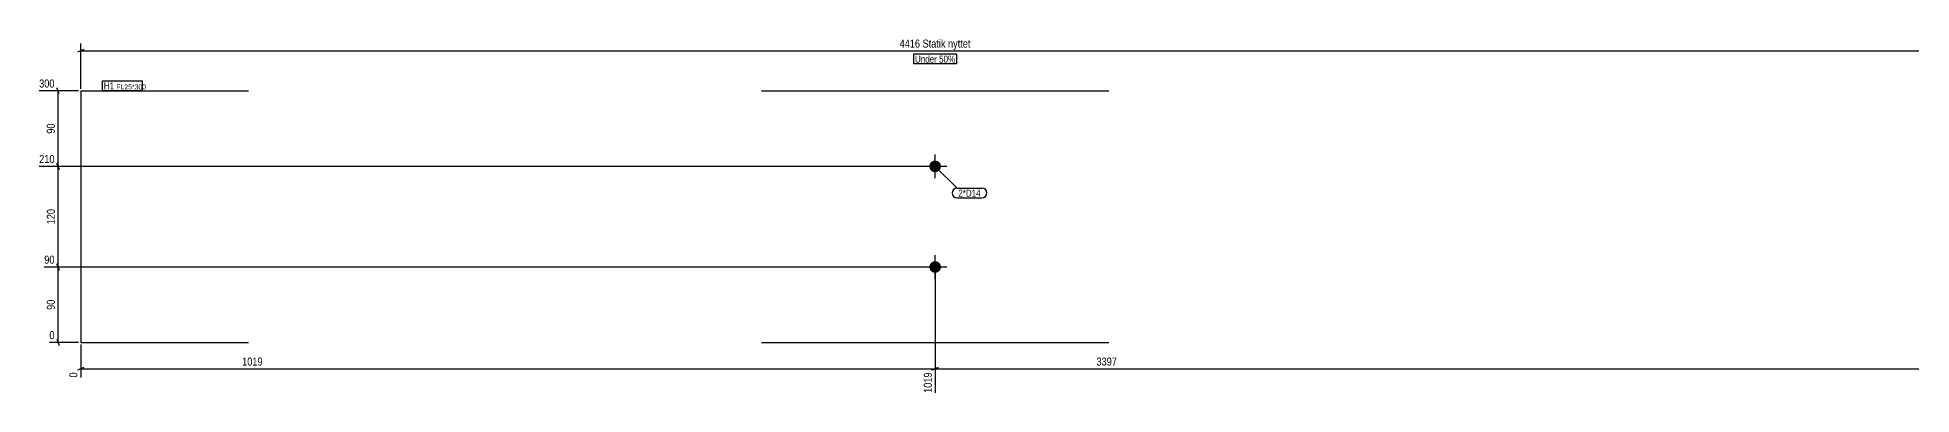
# Model space of a CAD drawing. Header units: millimetres. Extents: x 6 to 4477, y 5 to 431.
# Drawn here: x 6 to 2241, y 5 to 431 of the extents above; entities that cross this region are included whole.
import ezdxf

# ---------------------------------------------------------------- set-up
doc = ezdxf.new("R2010")
doc.units = ezdxf.units.MM
for name, color, linetype in [('MÅLSÆTNING', 7, 'Continuous'), ('STÅL', 7, 'Continuous'), ('TEKST', 7, 'Continuous')]:
    doc.layers.add(name, color=color, linetype=linetype)
doc.styles.add('Arial Narrow', font='ARIALN.TTF', dxfattribs={"height": 0.2})

msp = doc.modelspace()

# ---------------------------------------------------------------- hatches: boundary and pattern name
at = {"layer": 'STÅL', "linetype": 'Continuous'}
for points in [[(1076.4, 270.5, -1), (1076.4, 284.5, -1)], [(1076.4, 150.5, -1), (1076.4, 164.5, -1)]]:
    msp.add_hatch(color=3, dxfattribs=at).paths.add_polyline_path(points)

# ---------------------------------------------------------------- linework, layer by layer
at = {"layer": 'MÅLSÆTNING', "color": 7, "linetype": 'Continuous'}
for p, q in [((60.9, 416.8), (53.4, 413.8)), ((57.1, 370), (57.1, 424.1)), ((57.1, 415.3), (4473.1, 415.3)), ((54.6, 367.5), (7.5, 367.5)), ((31.5, 363.8), (28.5, 371.3)), ((30, 277.5), (30, 367.5)), ((1073.9, 277.5), (7.5, 277.5)), ((1073.9, 277.5), (7.5, 277.5)), ((28.5, 281.3), (31.5, 273.8)), ((31.5, 273.8), (28.5, 281.3)), ((30, 157.5), (30, 277.5)), ((1073.9, 157.5), (13.6, 157.5)), ((1073.9, 157.5), (13.6, 157.5)), ((28.5, 161.3), (31.5, 153.8)), ((31.5, 153.8), (28.5, 161.3)), ((30, 67.5), (30, 157.5)), ((1076.4, 155), (1076.4, 7.5)), ((1076.4, 155), (1076.4, 7.5)), ((54.6, 67.5), (19.7, 67.5)), ((28.5, 71.3), (31.5, 63.8)), ((57.1, 65), (57.1, 25.8)), ((60.9, 37.6), (53.4, 34.6)), ((57.1, 36.1), (1076.4, 36.1)), ((1080.1, 37.6), (1072.6, 34.6)), ((1072.6, 34.6), (1080.1, 37.6)), ((1076.4, 36.1), (4473.1, 36.1))]:
    msp.add_line(p, q, dxfattribs=at)
at = {"layer": 'STÅL', "color": 2, "linetype": 'Continuous'}
for p, q in [((57.1, 367.5), (57.1, 67.5)), ((57.1, 367.5), (257.1, 367.5)), ((869.4, 367.5), (1283.4, 367.5)), ((57.1, 67.5), (257.1, 67.5)), ((869.4, 67.5), (1283.4, 67.5))]:
    msp.add_line(p, q, dxfattribs=at)
at = {"layer": 'STÅL', "color": 3, "linetype": 'Continuous'}
for p, q in [((1076.4, 263.5), (1076.4, 291.5)), ((1090.4, 277.5), (1062.4, 277.5)), ((1090.4, 157.5), (1062.4, 157.5)), ((1076.4, 143.5), (1076.4, 171.5))]:
    msp.add_line(p, q, dxfattribs=at)

# ---------------------------------------------------------------- wipeouts: each hides what was drawn before it
at = {"color": 0}
msp.add_wipeout([(1130.7, 241.4), (1130.7, 250.2), (1104, 250.2), (1104, 241.4)], dxfattribs=at).dxf.layer = 'TEKST'

# ---------------------------------------------------------------- next in the draw order: wipeouts: each hides what was drawn before it
for points, layer in [([(1120.7, 417.1), (1120.7, 431.1), (1032, 431.1), (1032, 417.1)], 'MÅLSÆTNING'), ([(28.2, 330.6), (14.2, 330.6), (14.2, 314.4), (28.2, 314.4)], 'MÅLSÆTNING'), ([(28.2, 228.7), (14.2, 228.7), (14.2, 206.4), (28.2, 206.4)], 'MÅLSÆTNING'), ([(28.2, 120.6), (14.2, 120.6), (14.2, 104.4), (28.2, 104.4)], 'MÅLSÆTNING'), ([(885.8, 38), (885.8, 52), (247.7, 52), (247.7, 38)], 'MÅLSÆTNING'), ([(4282.5, 38), (4282.5, 52), (1266.9, 52), (1266.9, 38)], 'MÅLSÆTNING'), ([(96.9, 369.3), (96.9, 378), (84.6, 378), (84.6, 369.3)], 'TEKST'), ([(1130.7, 241.4), (1130.7, 250.2), (1104, 250.2), (1104, 241.4)], 'TEKST')]:
    msp.add_wipeout(points, dxfattribs=at).dxf.layer = layer
at = {"color": 0, "linetype": 'Continuous'}
for points in [[(27.8, 369.5), (27.8, 383.5), (5.5, 383.5), (5.5, 369.5)], [(27.8, 279.5), (27.8, 293.5), (5.5, 293.5), (5.5, 279.5)], [(27.8, 159.5), (27.8, 173.5), (11.6, 173.5), (11.6, 159.5)], [(27.8, 69.5), (27.8, 83.5), (17.7, 83.5), (17.7, 69.5)], [(55.1, 33.9), (41.1, 33.9), (41.1, 23.8), (55.1, 23.8)], [(1074.4, 33.9), (1060.4, 33.9), (1060.4, 5.5), (1074.4, 5.5)]]:
    msp.add_wipeout(points, dxfattribs=at).dxf.layer = 'MÅLSÆTNING'

# ---------------------------------------------------------------- next in the draw order: linework, layer by layer
at = {"layer": 'TEKST', "color": 7, "linetype": 'Continuous'}
for p, q in [((1076.4, 277.5), (1102.5, 251.7)), ((1102.5, 251.7), (1132.2, 251.7)), ((1102.5, 239.9), (1132.2, 239.9))]:
    msp.add_line(p, q, dxfattribs=at)
for centre, radius, start, end in [((1102.5, 245.8), 5.88, 90, 270), ((1132.2, 245.8), 5.87, 270, 90)]:
    msp.add_arc(centre, radius, start, end, dxfattribs=at)

# ---------------------------------------------------------------- next in the draw order: texts
at = {"layer": 'MÅLSÆTNING', "color": 3, "linetype": 'Continuous', "style": 'Arial Narrow'}
for s, p in [('300', (7.5, 371.5)), ('210', (7.5, 281.5)), ('90', (13.6, 161.5)), ('0', (19.7, 71.5))]:
    msp.add_text(s, height=9.54, dxfattribs=at).set_placement(p)
at = {"layer": 'MÅLSÆTNING', "color": 3, "style": 'Arial Narrow'}
for s, p in [('90', (26.2, 316.4)), ('120', (26.2, 208.4)), ('90', (26.2, 106.4))]:
    msp.add_text(s, height=9.54, rotation=90.0002, dxfattribs=at).set_placement(p)
for s, p in [('1019', (249.7, 40)), ('3397', (1268.9, 40))]:
    msp.add_text(s, height=9.54, dxfattribs=at).set_placement(p)
at = {"layer": 'MÅLSÆTNING', "color": 3, "linetype": 'Continuous', "style": 'Arial Narrow'}
for s, p in [('0', (53.1, 25.8)), ('1019', (1072.4, 7.5))]:
    msp.add_text(s, height=9.54, rotation=90.0002, dxfattribs=at).set_placement(p)
at = {"layer": 'TEKST', "color": 3, "style": 'Arial Narrow'}
msp.add_text('2*D14', height=8.35, dxfattribs=at).set_placement((1104, 241.4))

# ---------------------------------------------------------------- next in the draw order: wipeouts: each hides what was drawn before it
at = {"color": 0, "linetype": 'Continuous'}
msp.add_wipeout([(1100.3, 401.2), (1100.3, 410), (1052.4, 410), (1052.4, 401.2)], dxfattribs=at).dxf.layer = 'MÅLSÆTNING'
at = {"color": 0}
msp.add_wipeout([(96.9, 369.3), (96.9, 378), (84.6, 378), (84.6, 369.3)], dxfattribs=at).dxf.layer = 'TEKST'

# ---------------------------------------------------------------- next in the draw order: linework, layer by layer
at = {"layer": 'TEKST', "color": 7, "linetype": 'Continuous'}
msp.add_line((83.1, 367.8), (83.1, 379.5), dxfattribs=at)

# ---------------------------------------------------------------- next in the draw order: wipeouts: each hides what was drawn before it
at = {"color": 0, "linetype": 'Continuous'}
msp.add_wipeout([(1100.3, 401.2), (1100.3, 410), (1052.4, 410), (1052.4, 401.2)], dxfattribs=at).dxf.layer = 'MÅLSÆTNING'
at = {"color": 0}
msp.add_wipeout([(129.2, 369.3), (129.2, 375.5), (99.5, 375.5), (99.5, 369.3)], dxfattribs=at).dxf.layer = 'TEKST'

# ---------------------------------------------------------------- next in the draw order: linework, layer by layer
at = {"layer": 'MÅLSÆTNING', "color": 7, "linetype": 'Continuous'}
msp.add_lwpolyline([(1050.9, 399.7), (1050.9, 411.5), (1101.8, 411.5), (1101.8, 399.7), (1050.9, 399.7)], close=True, dxfattribs=at)

# ---------------------------------------------------------------- next in the draw order: texts
at = {"layer": 'MÅLSÆTNING', "color": 3, "style": 'Arial Narrow'}
msp.add_text('4416 Statik nyttet', height=9.544, dxfattribs=at).set_placement((1034, 419.1))
at = {"layer": 'MÅLSÆTNING', "color": 7, "linetype": 'Continuous', "style": 'Arial Narrow'}
msp.add_text('Under 50%', height=8.35, dxfattribs=at).set_placement((1052.4, 401.2))

# ---------------------------------------------------------------- next in the draw order: wipeouts: each hides what was drawn before it
at = {"color": 0}
msp.add_wipeout([(129.2, 369.3), (129.2, 375.5), (99.5, 375.5), (99.5, 369.3)], dxfattribs=at).dxf.layer = 'TEKST'

# ---------------------------------------------------------------- next in the draw order: linework, layer by layer
at = {"layer": 'TEKST', "color": 7, "linetype": 'Continuous'}
for p, q in [((83.1, 379.5), (130.7, 379.5)), ((83.1, 367.8), (130.7, 367.8)), ((130.7, 367.8), (130.7, 379.5))]:
    msp.add_line(p, q, dxfattribs=at)

# ---------------------------------------------------------------- next in the draw order: texts
at = {"layer": 'TEKST', "color": 3, "style": 'Arial Narrow'}
for s, height, p in [('H1', 8.35, (84.6, 369.3)), ('FL25*300', 5.97, (99.5, 369.3))]:
    msp.add_text(s, height=height, dxfattribs=at).set_placement(p)

doc.saveas('drawing.dxf')
